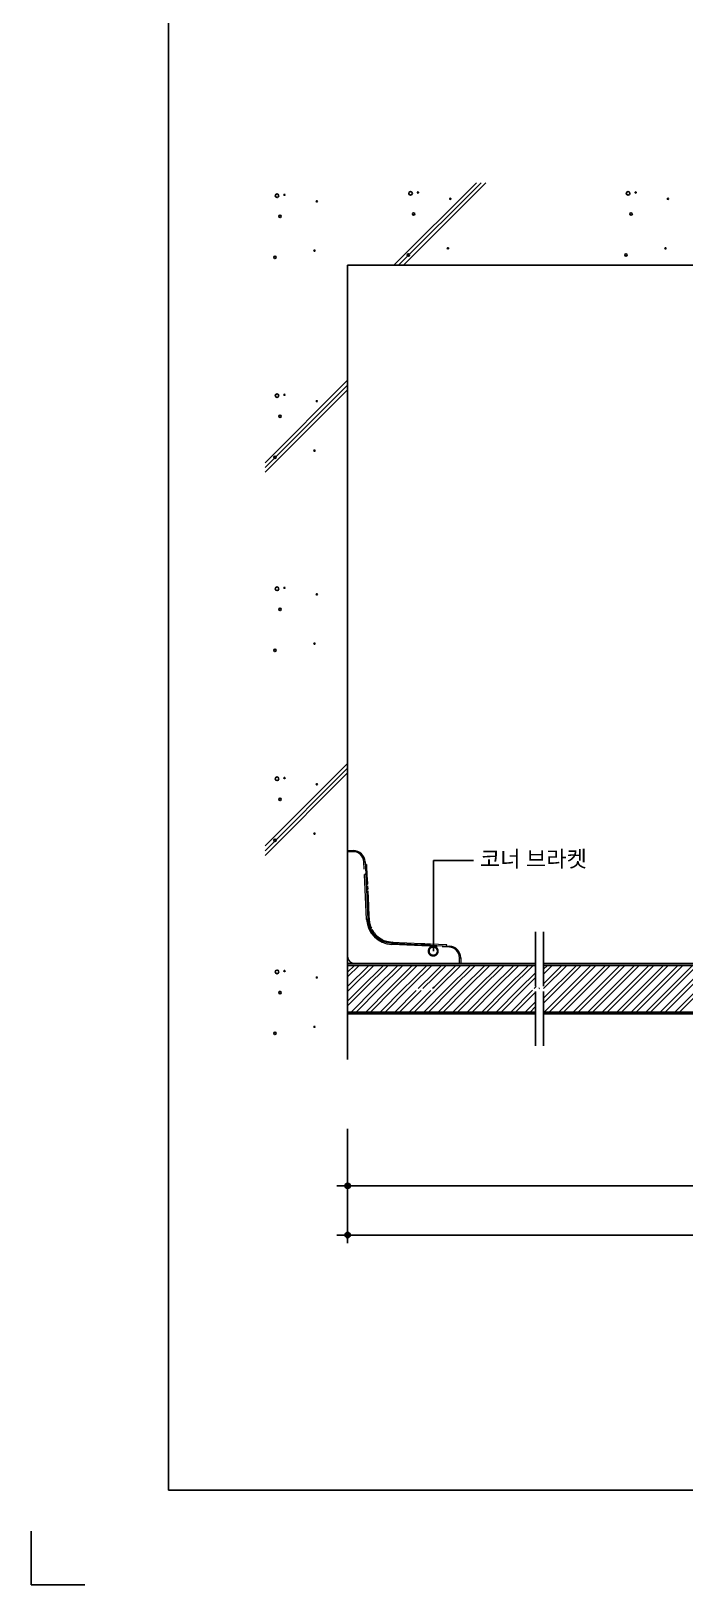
# Model space of a CAD drawing. Extents: x -255 to 8105, y -176 to 5714.
# Drawn here: x -255 to 959, y -176 to 2710 of the extents above; entities that cross this region are included whole.
import ezdxf

# ---------------------------------------------------------------- set-up
doc = ezdxf.new("R2010")
doc.units = 0
doc.header["$LTSCALE"] = 30
doc.layers.get('0').update_dxf_attribs({"linetype": 'CONTINUOUS'})
for name, color, linetype in [('C', 2, 'CONTINUOUS'), ('DIM', 7, 'CONTINUOUS'), ('HAT', 8, 'CONTINUOUS'), ('경첩', 4, 'CONTINUOUS'), ('문자', 3, 'CONTINUOUS'), ('치수', 1, 'CONTINUOUS'), ('판넬', 2, 'CONTINUOUS'), ('해치', 8, 'CONTINUOUS')]:
    doc.layers.add(name, color=color, linetype=linetype)
doc.styles.add('돋움', font='malgun.ttf')

# ---------------------------------------------------------------- blocks, each defined once
blk = doc.blocks.new('DIMDOT')
at = {"linetype": 'Continuous'}
blk.add_line((-2, 0), (2, 0), dxfattribs=at)
for radius in [0.5, 0.25]:
    blk.add_circle((0, 0), radius, dxfattribs=at)
blk = doc.blocks.new('_DOTSMALL')
at = {"color": 0, "linetype": 'ByBlock', "const_width": 0.5}
blk.add_lwpolyline([(-0.0625, 0, 1), (0.0625, 0, 1)], format="xyb", close=True, dxfattribs=at)
blk = doc.blocks.new('A$C63EC304E')
at = {"layer": '치수', "color": 1, "xscale": 2.5, "yscale": 2.5, "zscale": 2.5, "rotation": 234.3098741996962}
blk.add_blockref('_DOTSMALL', (0.31, 0.31), dxfattribs=at)
blk = doc.blocks.new('A$C2BC9653E')
at = {"layer": '치수', "xscale": 0.3333333333333333, "yscale": 0.3333333333333333, "zscale": 0.3333333333333333}
blk.add_blockref('A$C63EC304E', (0, 0), dxfattribs=at)
blk = doc.blocks.new('A$C7FC71301')
at = {"layer": '치수', "rotation": 180}
blk.add_blockref('A$C2BC9653E', (0.208, 0.208), dxfattribs=at)
blk = doc.blocks.new('A$C4A20372B')
at = {"layer": '치수'}
blk.add_blockref('A$C7FC71301', (0, 0), dxfattribs=at)
blk = doc.blocks.new('A$C566469F5')
at = {"layer": '치수'}
blk.add_blockref('A$C4A20372B', (0, 0), dxfattribs=at)
blk = doc.blocks.new('A$C7E317CD4')
at = {"layer": '해치', "xscale": 2, "yscale": 2, "zscale": 2}
blk.add_blockref('A$C566469F5', (0, 0), dxfattribs=at)
blk = doc.blocks.new('A$C601D7F27')
at = {"layer": '치수'}
blk.add_blockref('A$C7E317CD4', (0, 0), dxfattribs=at)
blk = doc.blocks.new('UNI-01', base_point=(7634, 7239))
at = {"color": 2}
for p, q in [((7634.4, 7238.8), (7634.4, 12777.2)), ((7634.4, 7238.8), (7634.4, 12777.2)), ((7634.4, 7238.8), (7634.4, 12777.2)), ((14886.8, 7238.8), (7634.4, 7238.8)), ((14886.8, 7238.8), (7634.4, 7238.8)), ((15616.4, 7238.8), (7634.4, 7238.8)), ((7379.3, 7163), (7379.3, 7063)), ((7379.3, 7163), (7379.3, 7063)), ((7379.3, 7163), (7379.3, 7063)), ((7379.3, 7163), (7379.3, 7063)), ((7379.3, 7063), (7479.3, 7063)), ((7379.3, 7063), (7379.3, 7063)), ((7379.3, 7063), (7379.3, 7063)), ((7479.3, 7063), (7379.3, 7063))]:
    blk.add_line(p, q, dxfattribs=at)
for p, q in [((7967.1, 9514.2), (13138.7, 9514.2)), ((7967.1, 8039.2), (7967.1, 9514.2)), ((8316.1, 8175), (8316.1, 8276.1)), ((8330.7, 8175), (8330.7, 8276.1)), ((8316.1, 8165.5), (8316.1, 8064.4)), ((8330.7, 8165.5), (8330.7, 8064.4))]:
    blk.add_line(p, q)
at = {"layer": 'C'}
for p, q in [((7967.1, 8213.8), (8316.1, 8213.8)), ((8330.7, 8213.8), (8851.2, 8213.8)), ((7967.1, 8127.1), (8316.1, 8127.1)), ((8330.7, 8127.1), (8851.2, 8127.1))]:
    blk.add_line(p, q, dxfattribs=at)
at = {"layer": 'DIM', "ltscale": 10}
for p, q in [((7967.1, 7910), (7967.1, 7789.3)), ((7967.1, 7910), (7967.1, 7697.8)), ((7977.1, 7804.3), (9364.2, 7804.3)), ((7977.1, 7712.8), (12711, 7712.8))]:
    blk.add_line(p, q, dxfattribs=at)
at = {"layer": 'HAT', "linetype": 'Continuous'}
for p, q in [((7967.1, 8201.3), (7979.6, 8213.8)), ((7967.1, 8174.4), (8006.5, 8213.8)), ((7967.1, 8192.3), (7988.5, 8213.8)), ((7972.2, 8170.5), (8015.5, 8213.8)), ((7990.1, 8170.5), (8033.4, 8213.8)), ((7999.1, 8170.5), (8042.4, 8213.8)), ((8017.1, 8170.5), (8060.4, 8213.8)), ((8026, 8170.5), (8069.4, 8213.8)), ((8044, 8170.5), (8086.1, 8212.6)), ((8053, 8170.5), (8086.1, 8203.6)), ((8086.1, 8212.6), (8087.3, 8213.8)), ((8086.1, 8185.7), (8114.3, 8213.8)), ((8086.1, 8203.6), (8096.3, 8213.8)), ((8086.1, 8176.7), (8123.2, 8213.8)), ((8097.9, 8170.5), (8127.6, 8200.2)), ((8127.6, 8200.2), (8141.2, 8213.8)), ((8127.6, 8173.3), (8168.1, 8213.8)), ((8127.6, 8191.3), (8150.2, 8213.8)), ((8133.8, 8170.5), (8177.1, 8213.8)), ((8151.8, 8170.5), (8195.1, 8213.8)), ((8160.7, 8170.5), (8204.1, 8213.8)), ((8178.7, 8170.5), (8222, 8213.8)), ((8187.7, 8170.5), (8231, 8213.8)), ((8205.6, 8170.5), (8249, 8213.8)), ((8214.6, 8170.5), (8258, 8213.8)), ((8232.6, 8170.5), (8275.9, 8213.8)), ((8241.6, 8170.5), (8284.9, 8213.8)), ((8259.5, 8170.5), (8302.9, 8213.8)), ((8268.5, 8170.5), (8311.8, 8213.8)), ((8286.5, 8170.5), (8316.1, 8200.1)), ((8330.7, 8206.6), (8337.9, 8213.8)), ((8330.7, 8179.7), (8364.9, 8213.8)), ((8330.7, 8152.7), (8391.8, 8213.8)), ((8330.7, 8197.6), (8346.9, 8213.8)), ((8330.7, 8170.7), (8373.8, 8213.8)), ((8330.7, 8143.8), (8400.8, 8213.8)), ((8332.1, 8127.1), (8418.7, 8213.8)), ((8341.1, 8127.1), (8427.7, 8213.8)), ((8359, 8127.1), (8445.7, 8213.8)), ((8368, 8127.1), (8454.7, 8213.8)), ((8386, 8127.1), (8472.6, 8213.8)), ((8394.9, 8127.1), (8481.6, 8213.8)), ((8412.9, 8127.1), (8499.6, 8213.8)), ((8421.9, 8127.1), (8508.5, 8213.8)), ((8439.8, 8127.1), (8526.5, 8213.8)), ((8448.8, 8127.1), (8535.5, 8213.8)), ((8466.8, 8127.1), (8553.5, 8213.8)), ((8475.8, 8127.1), (8562.4, 8213.8)), ((8493.7, 8127.1), (8580.4, 8213.8)), ((8502.7, 8127.1), (8589.4, 8213.8)), ((8520.7, 8127.1), (8607.3, 8213.8)), ((8529.6, 8127.1), (8616.3, 8213.8)), ((8547.6, 8127.1), (8634.3, 8213.8)), ((8556.6, 8127.1), (8643.3, 8213.8)), ((8574.5, 8127.1), (8661.2, 8213.8)), ((8583.5, 8127.1), (8670.2, 8213.8)), ((7967.1, 8147.4), (7990.1, 8170.5)), ((7967.1, 8165.4), (7972.2, 8170.5)), ((7967.1, 8138.4), (7999.1, 8170.5)), ((7973.7, 8127.1), (8017.1, 8170.5)), ((7982.7, 8127.1), (8026, 8170.5)), ((8000.7, 8127.1), (8044, 8170.5)), ((8009.6, 8127.1), (8053, 8170.5)), ((8027.6, 8127.1), (8070.9, 8170.5)), ((8036.6, 8127.1), (8079.9, 8170.5)), ((8070.9, 8170.5), (8086.1, 8185.7)), ((8079.9, 8170.5), (8086.1, 8176.7)), ((8090.5, 8127.1), (8133.8, 8170.5)), ((8106.9, 8170.5), (8127.6, 8191.3)), ((8108.4, 8127.1), (8151.8, 8170.5)), ((8117.4, 8127.1), (8160.7, 8170.5)), ((8124.8, 8170.5), (8127.6, 8173.3)), ((8135.4, 8127.1), (8178.7, 8170.5)), ((8144.3, 8127.1), (8187.7, 8170.5)), ((8162.3, 8127.1), (8205.6, 8170.5)), ((8171.3, 8127.1), (8214.6, 8170.5)), ((8189.2, 8127.1), (8232.6, 8170.5)), ((8198.2, 8127.1), (8241.6, 8170.5)), ((8216.2, 8127.1), (8259.5, 8170.5)), ((8225.2, 8127.1), (8268.5, 8170.5)), ((8243.1, 8127.1), (8286.5, 8170.5)), ((8252.1, 8127.1), (8295.4, 8170.5)), ((8295.4, 8170.5), (8316.1, 8191.1)), ((8313.4, 8170.5), (8317.4, 8174.4)), ((8322.4, 8170.5), (8323.3, 8171.4)), ((8054.5, 8127.1), (8094.4, 8167)), ((8063.5, 8127.1), (8103.3, 8167)), ((8081.5, 8127.1), (8121.3, 8167)), ((8270.1, 8127.1), (8310.5, 8167.6)), ((8279, 8127.1), (8316.1, 8164.2)), ((8297, 8127.1), (8316.1, 8146.2)), ((8306, 8127.1), (8316.1, 8137.2))]:
    blk.add_line(p, q, dxfattribs=at)
at = {"layer": '경첩', "color": 4, "linetype": 'Continuous', "lineweight": 15}
for p, q in [((7967.1, 8427.1), (7977.7, 8427.1)), ((7967.1, 8424.8), (7967.1, 8427.1)), ((7967.1, 8404.7), (7967.1, 8424.8)), ((7977.7, 8424.8), (7967.1, 8424.8)), ((7967.1, 8401.5), (7967.1, 8403.8)), ((7967.1, 8401.5), (7967.1, 8231.1)), ((7977.7, 8424.8), (7977.7, 8427.1)), ((7997.3, 8406.1), (7997.7, 8406.2)), ((7997.9, 8392.6), (7997.3, 8406.1)), ((7997.7, 8406.2), (7998.2, 8406.2)), ((7998.2, 8406.2), (7998.6, 8406.2)), ((7998.6, 8406.2), (7998.9, 8406.2)), ((7998.9, 8406.2), (7999.2, 8406.2)), ((7999.2, 8406.2), (7999.4, 8406.2)), ((7999.4, 8406.2), (7999.6, 8406.2)), ((7999.6, 8406.2), (8000.7, 8382.9)), ((7999.6, 8406.2), (7999.6, 8406.2)), ((8001.4, 8401.6), (7999.9, 8400.1)), ((8001.5, 8401.5), (8001.4, 8401.6)), ((8001.4, 8401.6), (8001.4, 8401.6)), ((8001.4, 8401.6), (8001.4, 8401.6)), ((8001.6, 8401.4), (8001.5, 8401.5)), ((8001.7, 8401.3), (8001.6, 8401.4)), ((8001.9, 8401.2), (8001.7, 8401.3)), ((8002, 8401), (8001.9, 8401.2)), ((8002.2, 8400.8), (8002, 8401)), ((8002.2, 8400.8), (8002.2, 8399.8)), ((8002.2, 8399.8), (8002.3, 8398.7)), ((8002.3, 8398.7), (8002.4, 8397.4)), ((8002.3, 8299.1), (7998.4, 8382.8)), ((7998.8, 8382.8), (7998.4, 8382.8)), ((7999.3, 8382.8), (7998.8, 8382.8)), ((7999.7, 8382.9), (7999.3, 8382.8)), ((8000, 8382.9), (7999.7, 8382.9)), ((8000.3, 8382.9), (8000, 8382.9)), ((8002.4, 8396.1), (8000.2, 8393.8)), ((8000.5, 8382.9), (8000.3, 8382.9)), ((8000.7, 8382.9), (8000.5, 8382.9)), ((8000.7, 8382.9), (8004.7, 8299.2)), ((8000.7, 8382.9), (8000.7, 8382.9)), ((8003.6, 8370.8), (8001.4, 8368.6)), ((8002.4, 8397.4), (8002.4, 8396.1)), ((8002.4, 8396.1), (8003.6, 8370.8)), ((8003.6, 8370.8), (8003.7, 8369.6)), ((8003.9, 8364.5), (8001.7, 8362.3)), ((8004.1, 8361.4), (8001.8, 8359.2)), ((8004.4, 8355.1), (8002.1, 8352.9)), ((8004.5, 8351.9), (8002.3, 8349.7)), ((8003.7, 8369.6), (8003.7, 8368.4)), ((8003.7, 8368.4), (8003.8, 8367.3)), ((8003.8, 8367.3), (8003.8, 8366.4)), ((8003.8, 8366.4), (8003.9, 8365.6)), ((8003.9, 8365.6), (8003.9, 8365)), ((8003.9, 8365), (8003.9, 8364.7)), ((8003.9, 8364.7), (8003.9, 8364.5)), ((8004.1, 8361.4), (8004.4, 8355.1)), ((8004.5, 8351.9), (8005.8, 8325.2)), ((8005.8, 8325.2), (8003.5, 8322.9)), ((8005.8, 8325.1), (8003.5, 8322.8)), ((8006, 8321.1), (8003.7, 8318.9)), ((8006.1, 8318.9), (8003.8, 8316.7)), ((8005.8, 8325.2), (8005.8, 8325.1)), ((8005.8, 8325.1), (8006, 8321.1)), ((8005.8, 8325.1), (8005.8, 8325.1)), ((8006, 8321.1), (8006, 8320.4)), ((8006, 8320.4), (8006, 8319.7)), ((8006, 8319.7), (8006.1, 8318.9)), ((8006.1, 8318.9), (8006.5, 8310.3)), ((8002.8, 8299.1), (8002.3, 8299.1)), ((8003.2, 8299.1), (8002.8, 8299.1)), ((8003.6, 8299.1), (8003.2, 8299.1)), ((8004, 8299.1), (8003.6, 8299.1)), ((8004.3, 8299.1), (8004, 8299.1)), ((8006.5, 8310.3), (8004.2, 8308.1)), ((8006.5, 8309.4), (8004.3, 8307.2)), ((8004.5, 8299.2), (8004.3, 8299.1)), ((8006.7, 8306.2), (8004.4, 8304)), ((8006.7, 8305.3), (8004.5, 8303.1)), ((8004.6, 8299.2), (8004.5, 8299.2)), ((8004.7, 8299.2), (8004.6, 8299.2)), ((8007.2, 8296.8), (8005.1, 8294.7)), ((8007.4, 8294.7), (8005.4, 8292.7)), ((8008.1, 8291.3), (8006.2, 8289.3)), ((8006.2, 8289.3), (8008.1, 8291.2)), ((8006.5, 8310.3), (8006.5, 8309.4)), ((8006.5, 8309.4), (8006.7, 8306.2)), ((8006.7, 8306.2), (8006.7, 8305.3)), ((8006.7, 8305.3), (8007, 8299.3)), ((8007.2, 8296.8), (8007.4, 8295.3)), ((8007.4, 8295.3), (8007.4, 8294.7)), ((8009.5, 8286.4), (8007.7, 8284.6)), ((8008.1, 8291.3), (8008.1, 8291.3)), ((8008.1, 8291.3), (8008.1, 8291.3)), ((8011.1, 8282.6), (8009.3, 8280.9)), ((8012.2, 8280.4), (8010.5, 8278.7)), ((8014.7, 8276.3), (8013, 8274.6)), ((8016.1, 8274.4), (8014.4, 8272.7)), ((8026.2, 8264.8), (8024.6, 8263.1)), ((8028.2, 8263.5), (8026.5, 8261.8)), ((8032.5, 8261.2), (8030.8, 8259.4)), ((8034.8, 8260.2), (8033, 8258.4)), ((8039.8, 8258.5), (8037.9, 8256.6)), ((8049.1, 8254.3), (8049, 8254.1)), ((8049.1, 8254.7), (8132.8, 8250.8)), ((8049.1, 8254.7), (8049.1, 8254.7)), ((8049.1, 8254.7), (8049.1, 8254.6)), ((8049.1, 8254.6), (8049.1, 8254.3)), ((8049.2, 8257.1), (8051.4, 8257)), ((8049.2, 8257.1), (8105, 8254.4)), ((8051.4, 8257), (8049.2, 8254.7)), ((8105, 8254.4), (8102.8, 8252.2)), ((8105, 8254.4), (8106.1, 8254.4)), ((8106.1, 8254.4), (8107.2, 8254.3)), ((8107.2, 8254.3), (8108.1, 8254.3)), ((8108.1, 8254.3), (8109, 8254.3)), ((8049, 8254.1), (8049, 8253.7)), ((8049, 8253.7), (8049, 8253.3)), ((8049, 8253.3), (8049, 8252.9)), ((8049, 8252.9), (8049, 8252.4)), ((8132.7, 8248.5), (8049, 8252.4)), ((8109, 8254.3), (8109.8, 8254.2)), ((8111.3, 8254.1), (8109.1, 8251.9)), ((8109.8, 8254.2), (8110.5, 8254.2)), ((8110.5, 8254.2), (8110.9, 8254.2)), ((8110.9, 8254.2), (8111.2, 8254.2)), ((8111.2, 8254.2), (8111.3, 8254.1)), ((8114.4, 8254), (8112.2, 8251.8)), ((8114.4, 8254), (8114.6, 8254)), ((8114.6, 8254), (8114.9, 8254)), ((8114.9, 8254), (8115.5, 8253.9)), ((8115.5, 8253.9), (8116.3, 8253.9)), ((8116.3, 8253.9), (8117.3, 8253.9)), ((8117.3, 8253.9), (8118.3, 8253.8)), ((8118.3, 8253.8), (8119.5, 8253.8)), ((8120.8, 8253.7), (8118.5, 8251.5)), ((8119.5, 8253.8), (8120.8, 8253.7)), ((8120.8, 8253.7), (8150.7, 8252.3)), ((8132.8, 8249.4), (8132.7, 8248.9)), ((8132.7, 8248.9), (8132.7, 8248.5)), ((8132.8, 8250.8), (8156.2, 8249.7)), ((8132.8, 8250.8), (8132.8, 8250.8)), ((8132.8, 8250.8), (8132.8, 8250.6)), ((8132.8, 8250.6), (8132.8, 8250.4)), ((8132.8, 8250.4), (8132.8, 8250.1)), ((8132.8, 8250.1), (8132.8, 8249.8)), ((8132.8, 8249.8), (8132.8, 8249.4)), ((8156, 8247.4), (8142.5, 8248)), ((8151.5, 8251.5), (8150, 8250)), ((8151.5, 8251.5), (8150.7, 8252.3)), ((8156, 8247.4), (8156.1, 8247.8)), ((8156.1, 8249.5), (8156.1, 8249.7)), ((8156.1, 8249.7), (8156.2, 8249.7)), ((8156.1, 8249.3), (8156.1, 8249.5)), ((8156.1, 8249), (8156.1, 8249.3)), ((8156.1, 8248.7), (8156.1, 8249)), ((8156.1, 8248.3), (8156.1, 8248.7)), ((8156.1, 8247.8), (8156.1, 8248.3)), ((8174.7, 8217.1), (8174.7, 8227.8)), ((8174.7, 8227.8), (8177.1, 8227.8)), ((8177.1, 8227.8), (8177.1, 8217.1)), ((7981.1, 8217.1), (8151.4, 8217.1)), ((8153.7, 8217.1), (8151.4, 8217.1)), ((8174.7, 8217.1), (8154.7, 8217.1)), ((8177.1, 8217.1), (8174.7, 8217.1))]:
    blk.add_line(p, q, dxfattribs=at)
for centre, radius, start, end in [((7977.7, 8405.2), 21.9, 2.6983, 90), ((7977.7, 8405.2), 19.6, 2.6983, 90), ((8051.3, 8301.4), 49, 182.6983, 267.3017), ((8051.3, 8301.4), 46.7, 182.6983, 267.3017), ((8051.3, 8301.4), 44.3, 182.6983, 185.9088), ((8051.3, 8301.4), 44.3, 188.6056, 193.1623), ((8051.3, 8301.4), 44.3, 193.2431, 199.766), ((8051.3, 8301.4), 44.3, 199.766, 204.9948), ((8051.3, 8301.4), 44.3, 208.1736, 214.3849), ((8051.3, 8301.4), 44.3, 214.3855, 217.4388), ((8051.3, 8301.4), 44.3, 217.4392, 235.6151), ((8051.3, 8301.3), 44.3, 235.6142, 238.7009), ((8051.3, 8301.4), 44.3, 238.7002, 245.0052), ((8051.3, 8301.4), 44.3, 248.2494, 255.0002), ((8051.3, 8301.4), 44.3, 255, 267.3017), ((7981.1, 8231.1), 14, 180, 270), ((8155.1, 8227.8), 19.6, 0, 87.3017), ((8155.1, 8227.8), 21.9, 0, 87.3017)]:
    blk.add_arc(centre, radius, start, end, dxfattribs=at)
at = {"layer": '치수'}
for p, q in [((8126.5, 8408.8), (8200.7, 8408.8)), ((8126.5, 8240.4), (8126.5, 8408.8))]:
    blk.add_line(p, q, dxfattribs=at)
at = {"layer": '판넬', "color": 1}
for p, q in [((7967.1, 8217.1), (8316.1, 8217.1)), ((8330.7, 8217.1), (8851.2, 8217.1)), ((7967.1, 8123.8), (8316.1, 8123.8)), ((8330.7, 8123.8), (8851.2, 8123.8))]:
    blk.add_line(p, q, dxfattribs=at)
at = {"layer": '해치'}
for p, q in [((8053, 9514.2), (8206.1, 9667.3)), ((8070.6, 9514.2), (8223.7, 9667.3)), ((7813.9, 9147.3), (7967.1, 9300.4)), ((7813.9, 9129.6), (7967.1, 9282.8)), ((7813.9, 8435.6), (7967.1, 8588.8)), ((7813.9, 8418), (7967.1, 8571.1))]:
    blk.add_line(p, q, dxfattribs=at)
at = {"layer": '해치', "color": 2}
for p, q in [((8061.8, 9514.2), (8214.9, 9667.3)), ((7813.9, 9138.5), (7967.1, 9291.6)), ((7813.9, 8426.8), (7967.1, 8580))]:
    blk.add_line(p, q, dxfattribs=at)
at = {"layer": '해치'}
for centre, radius in [((7836, 9643.3), 3.36), ((7849.9, 9644.9), 1.12), ((8083.9, 9647.7), 3.36), ((8097.8, 9649.3), 1.12), ((8487.9, 9647.7), 3.36), ((8501.8, 9649.3), 1.12), ((7909.9, 9633), 1.12), ((8089.5, 9609.4), 2.24), ((8157.8, 9637.4), 1.12), ((8493.5, 9609.4), 2.24), ((8561.8, 9637.4), 1.12), ((7841.6, 9605), 2.24), ((7832, 9528.9), 2.24), ((7905.5, 9541.2), 1.12), ((8079.9, 9533.3), 2.24), ((8153.3, 9545.6), 1.12), ((8483.9, 9533.3), 2.24), ((8557.3, 9545.6), 1.12), ((7836, 9272), 3.36), ((7849.9, 9273.6), 1.12), ((7841.6, 9233.7), 2.24), ((7909.9, 9261.7), 1.12), ((7832, 9157.6), 2.24), ((7905.5, 9169.9), 1.12), ((7836, 8913.3), 3.36), ((7849.9, 8914.9), 1.12), ((7909.9, 8903), 1.12), ((7841.6, 8875), 2.24), ((7905.5, 8811.2), 1.12), ((7832, 8798.9), 2.24), ((7836, 8560.4), 3.36), ((7849.9, 8561.9), 1.12), ((7909.9, 8550), 1.12), ((7841.6, 8522), 2.24), ((7905.5, 8458.3), 1.12), ((7832, 8446), 2.24), ((7836, 8201.7), 3.36), ((7849.9, 8203.3), 1.12), ((7909.9, 8191.3), 1.12), ((7841.6, 8163.3), 2.24), ((7832, 8087.3), 2.24), ((7905.5, 8099.6), 1.12)]:
    blk.add_circle(centre, radius, dxfattribs=at)
at = {"layer": 'DIM', "xscale": 10, "yscale": 10, "zscale": 10, "rotation": 180}
for p in [(7967.1, 7804.3), (7967.1, 7712.8)]:
    blk.add_blockref('DIMDOT', p, dxfattribs=at)
at = {"layer": '치수', "xscale": 20, "yscale": 20, "zscale": 20}
blk.add_blockref('A$C601D7F27', (8121.8, 8236), dxfattribs=at)
at = {"layer": '문자', "style": '돋움'}
blk.add_text('코너 브라켓', height=30, dxfattribs=at).set_placement((8212.8, 8396.5))

msp = doc.modelspace()

# ---------------------------------------------------------------- block references
msp.add_blockref('UNI-01', (0, 0))

doc.saveas('drawing.dxf')
